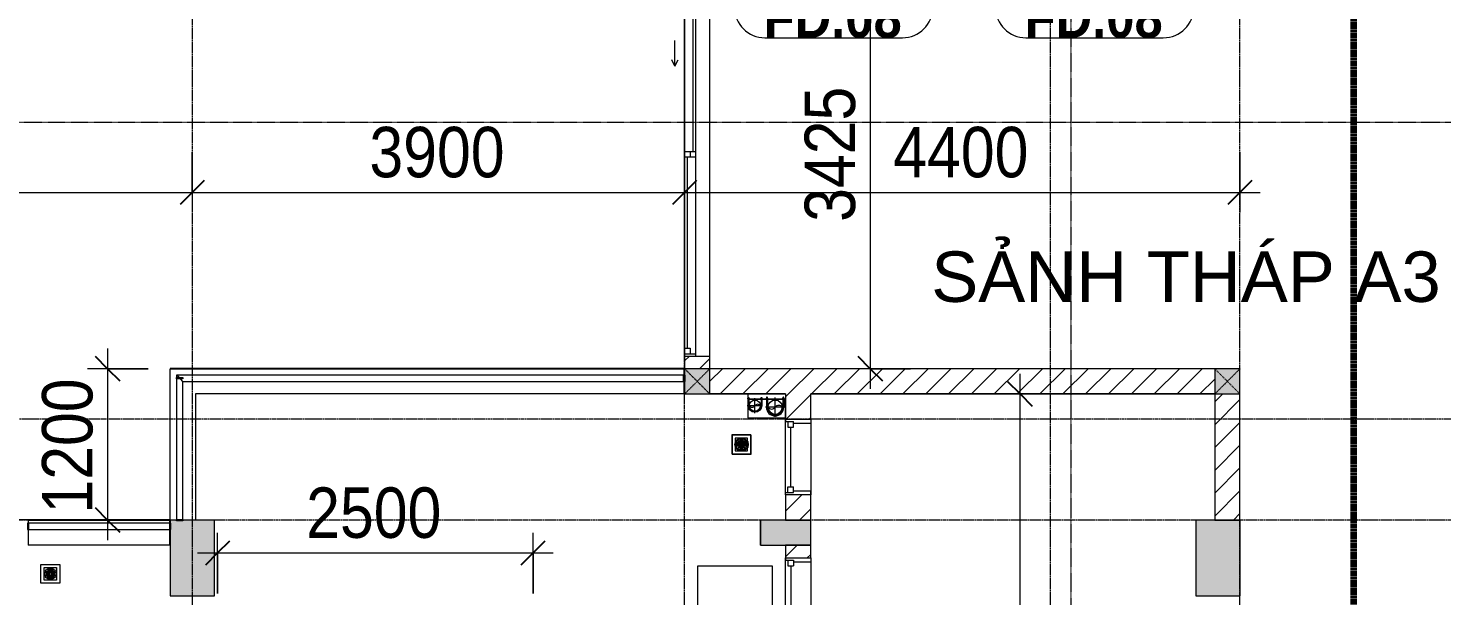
# Model space of a CAD drawing. Header units: millimetres. Extents: x 1591 to 239055, y -15958 to 83255.
# Drawn here: x 202732 to 213931, y 43937 to 48437 of the extents above; entities that cross this region are included whole.
import ezdxf

# ---------------------------------------------------------------- set-up
doc = ezdxf.new("R2010")
doc.units = ezdxf.units.MM
for name, pattern in [('1 NÉT CALL OUT', [6, 3, -3]), ('Dash', [6, 3, -3]), ('Dash Dot 3_16_', [7.9375, 4.7625, -1.5875, 0, -1.5875]), ('Grid Line', [22.225, 12.7, -3.175, 3.175, -3.175]), ('IMPORT-CENTER _2_', [40.64, 25.4, -5.08, 5.08, -5.08])]:
    doc.linetypes.add(name, pattern=pattern)
for name, color, linetype, lineweight in [('0-1', 250, 'Continuous', 5), ('A-ANNO-DIMS', 211, 'Continuous', 9), ('A-ANNO-DIMS-160', 211, 'Continuous', 9), ('A-AREA-IDEN', 2, 'Continuous', 9), ('A-DETL-3', 90, '1 NÉT CALL OUT', 100), ('A-DOOR-IDEN', 31, 'Continuous', 9), ('A-FLOR-1', 7, 'Continuous', 9), ('A-FLOR-2', 9, 'Continuous', 9), ('A-FLOR-HRAL', 11, 'Continuous', 9), ('A-FLOR-HRAL-1', 254, 'Continuous', 9), ('A-FLOR-HRAL-2', 9, 'Continuous', 9), ('A-GLAZ', 151, 'Continuous', 9), ('A-WALL', 113, 'Continuous', 9), ('A-WALL-2', 9, 'Continuous', 9), ('A-WALL-3', 113, 'Continuous', 18), ('A-WALL-PATT-2', 111, 'Continuous', 9), ('G-ANNO-SYMB-1', 111, 'Dash Dot 3_16_', 18), ('G-IMPT', 8, 'Continuous', 9), ('G-IMPT-1', 254, 'Continuous', 9), ('G-IMPT-2', 8, 'IMPORT-CENTER _2_', 9), ('I-FURN-1', 254, 'Continuous', 9), ('M-EQPM', 50, 'Continuous', 9), ('M-EQPM-1', 254, 'Continuous', 9), ('S-COLS', 52, 'Continuous', 9), ('S-COLS-1', 52, 'Continuous', 5), ('S-COLS-2', 250, 'Continuous', 18), ('S-COLS-5', 52, 'Continuous', 18), ('S-COLS-HDLN', 52, 'Dash', 9), ('S-GRID-1', 1, 'Grid Line', 9)]:
    doc.layers.add(name, color=color, linetype=linetype, lineweight=lineweight)
doc.styles.add('Arial_13', font='arial_0.ttf', dxfattribs={"height": 400})
doc.styles.add('Arial_B_5', font='arialbd_0.ttf', dxfattribs={"width": 0.9, "height": 320})
doc.styles.add('UTM Avo', font='UTM Avo.ttf', dxfattribs={"width": 0.9, "height": 400})
doc.dimstyles.new('1_Dim_chi_tiet_2_5', dxfattribs={"dimscale": 304.8, "dimtxt": 399.720379, "dimasz": 0.629921, "dimexe": 0.524934, "dimexo": 0.0625, "dimgap": 0.052493, "dimtad": 1, "dimdec": 0, "dimrnd": 5, "dimzin": 0, "dimdsep": 46, "dimtxsty": 'UTM Avo', "dimblk1": 'OBLIQUE', "dimblk2": 'OBLIQUE', "dimsah": 1, "dimcen": 0.09, "dimdle": 0.524934, "dimazin": 0, "dimtfac": 1, "dimtdec": 4, "dimtix": 1, "dimtmove": 0, "dimatfit": 3, "dimfxl": 1.049869, "dimfxlon": 1, "dimtvp": 1, "dimtolj": 1, "dimtzin": 0, "dimarcsym": 2})
doc.dimstyles.new('1_Dim_chi_tiet_2_5_1', dxfattribs={"dimscale": 304.8, "dimtxt": 399.720379, "dimasz": 0.629921, "dimexe": 0.524934, "dimexo": 0.0625, "dimgap": 0.052493, "dimtad": 1, "dimdec": 0, "dimrnd": 5, "dimzin": 0, "dimdsep": 46, "dimtxsty": 'UTM Avo', "dimblk1": 'OBLIQUE', "dimblk2": 'OBLIQUE', "dimsah": 1, "dimcen": 0.09, "dimdle": 0.524934, "dimazin": 0, "dimtfac": 1, "dimtdec": 4, "dimtix": 1, "dimtmove": 0, "dimatfit": 3, "dimfxl": 1.049869, "dimfxlon": 1, "dimtvp": 1, "dimtolj": 1, "dimtzin": 0, "dimarcsym": 2})
pattern_1 = [(45, (95879.7, 0), (-90.50967, 90.50967), [])]

# ---------------------------------------------------------------- blocks, each defined once
blk = doc.blocks.new('NCV_TKTC_KET CAU_rvt-1-TKCS_MB TẦNG 6-8')
at = {"layer": 'S-COLS-1'}
for points in [[(108328, 43937), (108328, 44537), (108078, 44537), (108078, 44532), (108028, 44532), (108028, 44537), (107978, 44537), (107978, 44512), (107982, 44512), (107982, 44462), (107978, 44462), (107978, 43937), (108078, 43937)], [(113053, 44337), (113053, 44537), (112653, 44537), (112653, 44337)], [(116453, 43937), (116453, 44537), (116103, 44537), (116103, 43937)]]:
    blk.add_hatch(color=256, dxfattribs=at).paths.add_polyline_path(points)
at = {"layer": 'A-FLOR-1'}
blk.add_line((107978, 44537), (107972, 44537), dxfattribs=at)
at = {"layer": 'S-COLS-2'}
for p, q in [((108028, 44537), (107978, 44537)), ((107978, 44537), (107978, 44512)), ((107978, 44462), (107978, 43937)), ((108328, 44537), (108078, 44537)), ((108328, 43937), (108328, 44537)), ((112653, 44537), (112653, 44337)), ((113053, 44537), (112653, 44537)), ((113053, 44337), (113053, 44537)), ((116453, 44537), (116103, 44537)), ((116103, 44537), (116103, 43937)), ((116453, 43937), (116453, 44537)), ((112653, 44337), (113053, 44337)), ((107978, 43937), (108328, 43937)), ((116103, 43937), (116453, 43937))]:
    blk.add_line(p, q, dxfattribs=at)
blk = doc.blocks.new('MAY GIAT - MAY GIAT_dwg-348053-TKCS_MB TẦNG 6-8')
at = {"layer": 'G-IMPT-1', "flags": 128}
blk.add_lwpolyline([(5, 597), (5, 2), (605, 2), (605, 597)], close=True, dxfattribs=at)
blk = doc.blocks.new('MAY GIAT - MAY GIAT-348233-TKCS_MB TẦNG 6-8')
at = {"layer": 'I-FURN-1'}
for p, q in [((5, 597), (5, 2)), ((605, 597), (5, 597)), ((605, 2), (605, 597)), ((5, 2), (605, 2))]:
    blk.add_line(p, q, dxfattribs=at)
blk.add_blockref('MAY GIAT - MAY GIAT_dwg-348053-TKCS_MB TẦNG 6-8', (0, 0))
blk = doc.blocks.new('THU NUOC - THU NUOC-461820-TKCS_MB TẦNG 6-8')
at = {"layer": 'M-EQPM-1'}
for p, q in [((-66, 71), (-66, -79)), ((84, 71), (-66, 71)), ((59, 46), (-41, 46)), ((-41, 46), (-41, -54)), ((-23, 11), (41, 11)), ((41, 5), (-23, 5)), ((-11, 23), (28, 23)), ((28, 17), (-11, 17)), ((-1, 36), (19, 36)), ((19, 30), (-1, 30)), ((59, -54), (59, 46)), ((84, -79), (84, 71)), ((-66, -79), (84, -79)), ((-41, -54), (59, -54)), ((-23, -1), (1, -1)), ((1, -7), (-23, -7)), ((-23, -14), (41, -14)), ((41, -20), (-23, -20)), ((-11, -26), (28, -26)), ((28, -32), (-11, -32)), ((-1, -38), (19, -38)), ((19, -44), (-1, -44)), ((1, -1), (1, -7)), ((17, -1), (41, -1)), ((17, -7), (17, -1)), ((41, -7), (17, -7))]:
    blk.add_line(p, q, dxfattribs=at)
for centre, radius, start, end in [((9, -4), 45, 0, 180), ((9, -4), 45, 0, 180), ((-23, 8), 3, 90, 270), ((-11, 20), 3, 90, 270), ((-1, 33), 3, 90, 270), ((19, 33), 3, 270, 90), ((28, 20), 3, 270, 90), ((41, 8), 3, 270, 90), ((9, -4), 45, 180, 360), ((9, -4), 45, 180, 360), ((-23, -4), 3, 90, 270), ((-23, -17), 3, 90, 270), ((-11, -29), 3, 90, 270), ((-1, -41), 3, 90, 270), ((19, -41), 3, 270, 90), ((28, -29), 3, 270, 90), ((41, -4), 3, 270, 90), ((41, -17), 3, 270, 90)]:
    blk.add_arc(centre, radius, start, end, dxfattribs=at)
blk = doc.blocks.new('Railing - 50 x 10mm-901205-TKCS_MB TẦNG 6-8')
at = {"layer": 'A-FLOR-HRAL-2'}
for p, q in [((25, 5), (-25, 5)), ((-25, 5), (-25, -5)), ((25, -5), (25, 5)), ((-25, -5), (25, -5))]:
    blk.add_line(p, q, dxfattribs=at)
blk = doc.blocks.new('Railing - Railing-991342-TKCS_MB TẦNG 6-8')
at = {"layer": 'A-FLOR-HRAL-2'}
for p, q in [((85064, 35251), (83949, 35251)), ((83949, 35201), (85064, 35201))]:
    blk.add_line(p, q, dxfattribs=at)
at = {"rotation": 270}
for p in [(83944, 35226), (85069, 35226)]:
    blk.add_blockref('Railing - 50 x 10mm-901205-TKCS_MB TẦNG 6-8', p, dxfattribs=at)
blk = doc.blocks.new('NCV_TKTC_TANG 6 - 8_rvt-2-TKCS_MB TẦNG 6-8')
at = {"layer": 'A-FLOR-2'}
for p, q in [((112053, 45537), (108178, 45537)), ((108178, 45537), (108178, 44537)), ((112853, 45537), (112253, 45537)), ((116253, 45537), (113053, 45537)), ((112653, 44337), (112653, 44537)), ((107978, 44337), (107972, 44337))]:
    blk.add_line(p, q, dxfattribs=at)
at = {"layer": 'A-WALL-2'}
for p, q in [((106853, 44537), (107972, 44537)), ((106853, 44537), (106853, 44512)), ((106853, 44462), (106853, 44337)), ((107972, 44537), (107972, 44512)), ((107972, 44462), (107972, 44337)), ((107972, 44337), (106853, 44337))]:
    blk.add_line(p, q, dxfattribs=at)
at = {"layer": 'A-FLOR-HRAL-1'}
blk.add_blockref('Railing - Railing-991342-TKCS_MB TẦNG 6-8', (22908, 9261), dxfattribs=at)
at = {"layer": 'I-FURN-1', "rotation": 269.9999999999999}
blk.add_blockref('MAY GIAT - MAY GIAT-348233-TKCS_MB TẦNG 6-8', (112153, 44177), dxfattribs=at)
at = {"layer": 'M-EQPM-1', "rotation": 180}
blk.add_blockref('THU NUOC - THU NUOC-461820-TKCS_MB TẦNG 6-8', (112511, 45133), dxfattribs=at)
blk = doc.blocks.new('G1_SOF - BO TRU - 200x200-3056268-TKCS_MB TẦNG 6-8')
at = {"layer": 'S-COLS'}
blk.add_hatch(color=256, dxfattribs=at).paths.add_polyline_path([(100, -100), (100, 100), (-100, 100), (-100, -100)])
at = {"layer": 'S-COLS-5'}
for p, q in [((100, 100), (-100, 100)), ((-100, 100), (-100, -100)), ((100, -100), (100, 100)), ((-100, -100), (100, -100))]:
    blk.add_line(p, q, dxfattribs=at)
at = {"layer": 'S-COLS-HDLN'}
for p, q in [((100, 100), (-100, -100)), ((-100, 100), (100, -100))]:
    blk.add_line(p, q, dxfattribs=at)
blk = doc.blocks.new('TKTC_XREF_251221_MB TANG 2-7 - TKTC_XREF_260130_MB TANG 2-5_dwg_THU NUOC - THU NUOC-444531-TKCS_MB TẦNG 1-4746810-TKCS_MB TẦNG 6-8')
at = {"layer": 'G-IMPT'}
for p, q in [((-23, 11), (41, 11)), ((41, 5), (-23, 5)), ((-11, 23), (28, 23)), ((28, 17), (-11, 17)), ((-1, 36), (19, 36)), ((19, 30), (-1, 30)), ((-23, -14), (41, -14)), ((41, -20), (-23, -20)), ((-11, -26), (28, -26)), ((28, -32), (-11, -32)), ((-1, -38), (19, -38)), ((19, -44), (-1, -44))]:
    blk.add_line(p, q, dxfattribs=at)
at = {"layer": 'G-IMPT', "flags": 128}
for points in [[(84, -79), (84, 71), (-66, 71), (-66, -79)], [(59, -54), (59, 46), (-41, 46), (-41, -54)]]:
    blk.add_lwpolyline(points, close=True, dxfattribs=at)
for points in [[(-23, -1), (1, -1), (1, -7), (-23, -7)], [(41, -7), (17, -7), (17, -1), (41, -1)]]:
    blk.add_lwpolyline(points, dxfattribs=at)
at = {"layer": 'G-IMPT'}
for centre, radius, start, end in [((9, -4), 45, 360, 180), ((9, -4), 45, 360, 180), ((-23, 8), 3, 90, 270), ((-11, 20), 3, 90, 270), ((-1, 33), 3, 90, 270), ((19, 33), 3, 270, 90), ((28, 20), 3, 270, 90), ((41, 8), 3, 270, 90), ((9, -4), 45, 180, 360), ((9, -4), 45, 180, 360), ((-23, -4), 3, 90, 270), ((-23, -17), 3, 90, 270), ((-11, -29), 3, 90, 270), ((-1, -41), 3, 90, 270), ((19, -41), 3, 270, 90), ((28, -29), 3, 270, 90), ((41, -4), 3, 270, 90), ((41, -17), 3, 270, 90)]:
    blk.add_arc(centre, radius, start, end, dxfattribs=at)
blk = doc.blocks.new('TKTC_XREF_251221_MB TANG 2-7 - TKTC_XREF_260130_MB TANG 2-5_dwg_FD-4746809-TKCS_MB TẦNG 6-8')
at = {"layer": 'G-IMPT', "flags": 128}
blk.add_lwpolyline([(-75, -75), (75, -75), (75, 75), (-75, 75)], close=True, dxfattribs=at)
at = {"layer": 'G-IMPT'}
blk.add_circle((0, 0), 53.3, dxfattribs=at)
at = {"layer": 'M-EQPM'}
for p, q in [((53, 0), (-53, 0)), ((-38, 38), (38, -38)), ((38, 38), (-38, -38)), ((0, 53), (0, -53))]:
    blk.add_line(p, q, dxfattribs=at)
blk = doc.blocks.new('TKTC_XREF_251221_MB TANG 2-7 - TKTC_XREF_260130_MB TANG 2-5_dwg_$cc-4746808-TKCS_MB TẦNG 6-8')
at = {"layer": 'G-IMPT-2'}
for p, q in [((-0.673, 0), (0.673, 0)), ((0, -0.673), (0, 0.673))]:
    blk.add_line(p, q, dxfattribs=at)
at = {"layer": 'M-EQPM'}
blk.add_circle((0, 0), 0.5, dxfattribs=at)
for centre, radius, start, end in [((0, 0), 0.5, 90, 270), ((0.188, 0.25), 0.313, 126.8699, 233.1301), ((-0.188, -0.25), 0.313, 306.8699, 53.1301)]:
    blk.add_arc(centre, radius, start, end, dxfattribs=at)
blk = doc.blocks.new('TKTC_XREF_251221_MB TANG 2-7 - TKTC_XREF_260130_MB TANG 2-5_dwg_CUM U_DN100-4746796-TKCS_MB TẦNG 6-8')
at = {"layer": 'G-IMPT'}
blk.add_hatch(color=256, dxfattribs=at).paths.add_polyline_path([(0, 61), (0, 57), (15, 55), (28, 49), (40, 40), (49, 28), (55, 15), (57, 0), (55, -15), (49, -29), (40, -40), (28, -49), (15, -55), (0, -57), (0, -61), (16, -59), (30, -53), (43, -43), (53, -31), (59, -16), (61, 0), (59, 16), (53, 30), (43, 43), (30, 53), (16, 59)])
for p, q in [((-79, 67), (-79, 63)), ((-77, 67), (-77, 63)), ((-75, 67), (-75, 63)), ((-73, 69), (-73, 61)), ((-67, 68), (-72, 68)), ((-67, 62), (-72, 62)), ((-65, 69), (0, 69)), ((-79, -63), (-79, -67)), ((-77, -63), (-77, -67)), ((-75, -63), (-75, -67)), ((-73, -61), (-73, -69)), ((-67, -62), (-72, -62)), ((-67, -68), (-72, -68)), ((-65, -69), (0, -69))]:
    blk.add_line(p, q, dxfattribs=at)
at = {"layer": 'G-IMPT', "flags": 128}
for points in [[(-73, 68), (-78, 68), (-78, 62), (-73, 62)], [(-72, 59), (-67, 59), (-67, 71), (-72, 71)], [(-67, 71), (-67, 73), (-65, 73), (-65, 57), (-67, 57), (-67, 59)], [(-65, 61), (0, 61), (0, 57)], [(-73, -62), (-78, -62), (-78, -68), (-73, -68)], [(-72, -71), (-67, -71), (-67, -59), (-72, -59)], [(-67, -59), (-67, -57), (-65, -57), (-65, -73), (-67, -73), (-67, -71)], [(-65, -61), (0, -61), (0, -57)]]:
    blk.add_lwpolyline(points, dxfattribs=at)
at = {"layer": 'G-IMPT'}
for centre, radius, start, end in [((-78, 67), 0.96, 90, 180), ((-78, 63), 0.96, 180, 270), ((-71, 69), 1.56, 112.6199, 247.3801), ((-68, 65), 4.8, 143.1301, 216.8699), ((-71, 61), 1.56, 112.6199, 247.3801), ((0, 0), 69, 270, 90), ((0, 0), 61, 270, 90), ((0, 0), 57, 270, 90), ((-78, -63), 0.96, 90, 180), ((-78, -67), 0.96, 180, 270), ((-71, -61), 1.56, 112.6199, 247.3801), ((-68, -65), 4.8, 143.1301, 216.8699), ((-71, -69), 1.56, 112.6199, 247.3801)]:
    blk.add_arc(centre, radius, start, end, dxfattribs=at)
blk = doc.blocks.new('TKTC_XREF_251221_MB TANG 2-7 - TKTC_XREF_260130_MB TANG 2-5_dwg_$cc-4746798-TKCS_MB TẦNG 6-8')
at = {"layer": 'G-IMPT-2'}
for p, q in [((-0.67, 0), (0.67, 0)), ((0, -0.67), (0, 0.67))]:
    blk.add_line(p, q, dxfattribs=at)
at = {"layer": 'M-EQPM'}
blk.add_circle((0, 0), 0.5, dxfattribs=at)
for centre, radius, start, end in [((0, 0), 0.5, 90, 270), ((0.19, 0.25), 0.313, 126.8699, 233.1301), ((-0.19, -0.25), 0.313, 306.8699, 53.1301)]:
    blk.add_arc(centre, radius, start, end, dxfattribs=at)
blk = doc.blocks.new('TKTC_XREF_251221_MB TANG 2-7 - TKTC_XREF_260130_MB TANG 2-5_dwg_CUM U_DN100-4746799-TKCS_MB TẦNG 6-8')
at = {"layer": 'G-IMPT'}
blk.add_hatch(color=256, dxfattribs=at).paths.add_polyline_path([(0, 61), (16, 59), (31, 53), (43, 43), (53, 31), (59, 16), (61, 0), (59, -16), (53, -30), (43, -43), (31, -53), (16, -59), (0, -61), (0, -57), (15, -55), (29, -49), (40, -40), (49, -28), (55, -15), (57, 0), (55, 15), (49, 29), (40, 40), (29, 49), (15, 55), (0, 57)])
for p, q in [((-79, 67), (-79, 63)), ((-77, 67), (-77, 63)), ((-75, 67), (-75, 63)), ((-73, 69), (-73, 61)), ((-67, 68), (-72, 68)), ((-67, 62), (-72, 62)), ((-65, 69), (0, 69)), ((-79, -63), (-79, -67)), ((-77, -63), (-77, -67)), ((-75, -63), (-75, -67)), ((-73, -61), (-73, -69)), ((-67, -62), (-72, -62)), ((-67, -68), (-72, -68)), ((-65, -69), (0, -69))]:
    blk.add_line(p, q, dxfattribs=at)
at = {"layer": 'G-IMPT', "flags": 128}
for points in [[(-73, 68), (-78, 68), (-78, 62), (-73, 62)], [(-72, 59), (-67, 59), (-67, 71), (-72, 71)], [(-67, 71), (-67, 73), (-65, 73), (-65, 57), (-67, 57), (-67, 59)], [(-65, 61), (0, 61), (0, 57)], [(-73, -62), (-78, -62), (-78, -68), (-73, -68)], [(-72, -71), (-67, -71), (-67, -59), (-72, -59)], [(-67, -59), (-67, -57), (-65, -57), (-65, -73), (-67, -73), (-67, -71)], [(-65, -61), (0, -61), (0, -57)]]:
    blk.add_lwpolyline(points, dxfattribs=at)
at = {"layer": 'G-IMPT'}
for centre, radius, start, end in [((-78, 67), 0.96, 90, 180), ((-78, 63), 0.96, 180, 270), ((-71, 69), 1.56, 112.6199, 247.3801), ((-68, 65), 4.8, 143.1301, 216.8699), ((-71, 61), 1.56, 112.6199, 247.3801), ((0, 0), 69, 270, 90), ((0, 0), 61, 270, 90), ((0, 0), 57, 270, 90), ((-78, -63), 0.96, 90, 180), ((-78, -67), 0.96, 180, 270), ((-71, -61), 1.56, 112.6199, 247.3801), ((-68, -65), 4.8, 143.1301, 216.8699), ((-71, -69), 1.56, 112.6199, 247.3801)]:
    blk.add_arc(centre, radius, start, end, dxfattribs=at)
blk = doc.blocks.new('TKTC_XREF_251221_MB TANG 2-7 - TKTC_XREF_251221_MB TANG 2-7-2039446-TKCS_MB TẦNG 6-8')
at = {"layer": 'M-EQPM'}
for p, q in [((78400, 28502), (74325, 28502)), ((78900, 28300), (78900, 28260)), ((79200, 28300), (78900, 28300)), ((78900, 28260), (79199, 28260)), ((78900, 28260), (78900, 28110)), ((79199, 28260), (78900, 28260)), ((79199, 28110), (79199, 28260)), ((78900, 28110), (79199, 28110)), ((74325, 27302), (69600, 27302))]:
    blk.add_line(p, q, dxfattribs=at)
for name, p, xscale, yscale, zscale, rotation in [('TKTC_XREF_251221_MB TANG 2-7 - TKTC_XREF_260130_MB TANG 2-5_dwg_$cc-4746798-TKCS_MB TẦNG 6-8', (78957, 28207), 90.00000000005123, 90.00000000005123, 90.00000000005123, 89.99999999878479), ('TKTC_XREF_251221_MB TANG 2-7 - TKTC_XREF_260130_MB TANG 2-5_dwg_$cc-4746808-TKCS_MB TẦNG 6-8', (79118, 28195), 113.7150000000071, 113.7150000000071, 113.7150000000071, 89.80198045694691), ('TKTC_XREF_251221_MB TANG 2-7 - TKTC_XREF_260130_MB TANG 2-5_dwg_CUM U_DN100-4746796-TKCS_MB TẦNG 6-8', (79117, 28195), 0.9975000000000006, 0.9975000000000006, 0.9975000000000006, 269.803963131495)]:
    blk.add_blockref(name, p, dxfattribs=dict(xscale=xscale, yscale=yscale, zscale=zscale, rotation=rotation))
at = {"extrusion": (0, 0, -1), "xscale": 0.7894736842105227, "yscale": 0.7894736842105227, "zscale": -0.7894736842105227, "rotation": 269.9999999996207}
blk.add_blockref('TKTC_XREF_251221_MB TANG 2-7 - TKTC_XREF_260130_MB TANG 2-5_dwg_CUM U_DN100-4746799-TKCS_MB TẦNG 6-8', (-78957, 28209), dxfattribs=at)
at = {"rotation": 180}
blk.add_blockref('TKTC_XREF_251221_MB TANG 2-7 - TKTC_XREF_260130_MB TANG 2-5_dwg_FD-4746809-TKCS_MB TẦNG 6-8', (78851, 27899), dxfattribs=at)
at = {"extrusion": (0, 0, -1), "zscale": -1}
blk.add_blockref('TKTC_XREF_251221_MB TANG 2-7 - TKTC_XREF_260130_MB TANG 2-5_dwg_THU NUOC - THU NUOC-444531-TKCS_MB TẦNG 1-4746810-TKCS_MB TẦNG 6-8', (-73384, 26878), dxfattribs=at)
blk = doc.blocks.new('1_FAMILY RVT - W01-WxH 1400x3200xmm-489780-TKCS_MB TẦNG 6-8')
at = {"layer": 'A-GLAZ'}
for p, q in [((698.4, 172.39), (749.2, 197.79)), ((698.4, 172.39), (749.2, 146.99)), ((698.4, 172.39), (901.6, 172.39)), ((-1600, 96.19), (-1600, -103.81)), ((1600, 96.19), (-1600, 96.19)), ((-1600, 96.19), (-1536.5, 96.19)), ((-1600, 7.29), (-1580.95, 7.29)), ((-1580.95, 96.19), (-1580.95, 7.29)), ((-1536.5, 51.74), (-1580.95, 51.74)), ((-1580.95, 7.29), (-22.225, 7.29)), ((-1536.5, 96.19), (-22.225, 96.19)), ((-1536.5, 96.19), (-1536.5, 51.74)), ((-1536.5, 73.965), (-22.225, 73.965)), ((-22.225, 7.29), (-22.225, 96.19)), ((-22.225, 96.19), (22.225, 96.19)), ((22.225, 51.74), (-22.225, 51.74)), ((-22.225, 7.29), (22.225, 7.29)), ((22.225, 96.19), (1580.95, 96.19)), ((22.225, 96.19), (22.225, 7.29)), ((22.225, 29.515), (1536.5, 29.515)), ((22.225, 7.29), (1536.5, 7.29)), ((1536.5, 51.74), (1536.5, 7.29)), ((1580.95, 51.74), (1536.5, 51.74)), ((1536.5, 7.29), (1600, 7.29)), ((1580.95, 96.19), (1600, 96.19)), ((1580.95, 96.19), (1580.95, 7.29)), ((1600, -103.81), (1600, 96.19)), ((-1600, -103.81), (1600, -103.81))]:
    blk.add_line(p, q, dxfattribs=at)
blk = doc.blocks.new('Railing - 50 x 10mm-1251311-TKCS_MB TẦNG 6-8')
at = {"layer": 'A-FLOR-HRAL'}
for p, q in [((25, 5), (-25, 5)), ((-25, 5), (-25, -5)), ((25, -5), (25, 5)), ((-25, -5), (25, -5))]:
    blk.add_line(p, q, dxfattribs=at)
blk = doc.blocks.new('Railing - Railing-3827951-TKCS_MB TẦNG 6-8')
at = {"layer": 'A-FLOR-HRAL'}
for p, q in [((108048, 45667), (108028, 45687)), ((108028, 45687), (108028, 45667)), ((112043, 45687), (108028, 45687)), ((108028, 45657), (108028, 44542)), ((108078, 45637), (108058, 45657)), ((108078, 44542), (108078, 45637)), ((108078, 45637), (112043, 45637))]:
    blk.add_line(p, q, dxfattribs=at)
at = {"extrusion": (0, 0, -1), "zscale": -1}
for p, rotation in [((-108053, 45662), 180), ((-112048, 45662), 270), ((-108053, 44537), 180)]:
    blk.add_blockref('Railing - 50 x 10mm-1251311-TKCS_MB TẦNG 6-8', p, dxfattribs=dict(at, rotation=rotation))
blk = doc.blocks.new('M_Fixed - 600 x 1400mm-2135871-TKCS_MB TẦNG 6-8')
at = {"layer": 'A-GLAZ'}
for p, q in [((-300, 87), (-268, 87)), ((-268, -50), (-268, 87)), ((268, -50), (268, 87)), ((300, 87), (268, 87)), ((-281, -113), (-281, -50)), ((-281, -50), (-237, -50)), ((-281, -94), (-237, -94)), ((-237, -94), (-237, -50)), ((-237, -72), (237, -72)), ((237, -50), (281, -50)), ((237, -94), (237, -50)), ((281, -94), (237, -94)), ((281, -113), (281, -50)), ((-300, -113), (-281, -113)), ((299, -113), (281, -113))]:
    blk.add_line(p, q, dxfattribs=at)
blk = doc.blocks.new('M_Fixed - 600 x 1400mm-2135864-TKCS_MB TẦNG 6-8')
at = {"layer": 'A-GLAZ'}
for p, q in [((-300, 113), (-281, 113)), ((-281, 113), (-281, 50)), ((281, 113), (281, 50)), ((299, 113), (281, 113)), ((-281, 94), (-237, 94)), ((-281, 50), (-237, 50)), ((-268, 50), (-268, -87)), ((-237, 94), (-237, 50)), ((-237, 72), (237, 72)), ((237, 94), (237, 50)), ((281, 94), (237, 94)), ((237, 50), (281, 50)), ((268, 50), (268, -87)), ((-300, -87), (-268, -87)), ((300, -87), (268, -87))]:
    blk.add_line(p, q, dxfattribs=at)
blk = doc.blocks.new('DIMBLOCK48-TKCS_MB TẦNG 6-8')
at = {"layer": 'A-ANNO-DIMS-160'}
for p, q in [((195832, 47455), (195832, 46975)), ((195832, 47135), (195832, 47455)), ((204032, 47455), (204032, 46975)), ((204032, 47135), (204032, 47455)), ((195832, 47135), (204032, 47135))]:
    blk.add_line(p, q, dxfattribs=at)
at = {"layer": 'A-ANNO-DIMS-160', "lineweight": 25}
for p, q in [((195832, 47135), (195928, 47231)), ((204032, 47135), (204128, 47231)), ((195832, 47135), (195736, 47039)), ((204032, 47135), (203936, 47039))]:
    blk.add_line(p, q, dxfattribs=at)
at = {"layer": 'A-ANNO-DIMS-160', "color": 0, "insert": (199384, 47655), "char_height": 400, "width": 1314.64, "attachment_point": 1, "line_spacing_factor": 1.110334, "style": 'UTM Avo'}
blk.add_mtext('8200', dxfattribs=at)
blk = doc.blocks.new('_Oblique')
at = {"color": 0, "linetype": 'ByBlock', "lineweight": -2}
blk.add_line((-0.5, -0.5), (0.5, 0.5), dxfattribs=at)
blk = doc.blocks.new('DIMBLOCK49-TKCS_MB TẦNG 6-8')
at = {"layer": 'A-ANNO-DIMS-160'}
for p, q in [((204032, 47455), (204032, 46975)), ((204032, 47135), (204032, 47455)), ((207932, 47455), (207932, 46975)), ((207932, 47135), (207932, 47455)), ((204032, 47135), (207932, 47135))]:
    blk.add_line(p, q, dxfattribs=at)
at = {"layer": 'A-ANNO-DIMS-160', "lineweight": 25}
for p, q in [((204032, 47135), (204128, 47231)), ((207932, 47135), (208028, 47231)), ((204032, 47135), (203936, 47039)), ((207932, 47135), (207836, 47039))]:
    blk.add_line(p, q, dxfattribs=at)
at = {"layer": 'A-ANNO-DIMS-160', "color": 0, "insert": (205435, 47655), "char_height": 400, "width": 1314.64, "attachment_point": 1, "line_spacing_factor": 1.110334, "style": 'UTM Avo'}
blk.add_mtext('3900', dxfattribs=at)
blk = doc.blocks.new('DIMBLOCK50-TKCS_MB TẦNG 6-8')
at = {"layer": 'A-ANNO-DIMS-160'}
for p, q in [((207932, 47455), (207932, 46975)), ((207932, 47135), (207932, 47455)), ((212332, 47455), (212332, 46975)), ((212332, 47135), (212332, 47455)), ((207932, 47135), (212492, 47135))]:
    blk.add_line(p, q, dxfattribs=at)
at = {"layer": 'A-ANNO-DIMS-160', "lineweight": 25}
for p, q in [((207932, 47135), (208028, 47231)), ((212332, 47135), (212428, 47231)), ((207932, 47135), (207836, 47039)), ((212332, 47135), (212236, 47039))]:
    blk.add_line(p, q, dxfattribs=at)
at = {"layer": 'A-ANNO-DIMS-160', "color": 0, "insert": (209585, 47655), "char_height": 400, "width": 1314.64, "attachment_point": 1, "line_spacing_factor": 1.110334, "style": 'UTM Avo'}
blk.add_mtext('4400', dxfattribs=at)
blk = doc.blocks.new('DIMBLOCK77-TKCS_MB TẦNG 6-8')
at = {"layer": 'A-ANNO-DIMS-160'}
for p, q in [((209403, 49322), (209403, 45577)), ((209723, 49162), (209243, 49162)), ((209403, 49162), (209723, 49162)), ((209723, 45737), (209243, 45737)), ((209403, 45737), (209723, 45737))]:
    blk.add_line(p, q, dxfattribs=at)
at = {"layer": 'A-ANNO-DIMS-160', "lineweight": 25}
for p, q in [((209403, 49162), (209307, 49258)), ((209403, 49162), (209499, 49066)), ((209403, 45737), (209307, 45833)), ((209403, 45737), (209499, 45641))]:
    blk.add_line(p, q, dxfattribs=at)
at = {"layer": 'A-ANNO-DIMS-160', "color": 0, "insert": (208883, 46902), "char_height": 400, "width": 1314.64, "attachment_point": 1, "rotation": 90, "line_spacing_factor": 1.110334, "style": 'UTM Avo'}
blk.add_mtext('3425', dxfattribs=at)
blk = doc.blocks.new('DIMBLOCK156-TKCS_MB TẦNG 6-8')
at = {"layer": 'A-ANNO-DIMS-160'}
for p, q in [((210590, 35577), (210590, 45697)), ((210270, 45537), (210750, 45537)), ((210590, 45537), (210270, 45537)), ((210270, 35737), (210750, 35737)), ((210590, 35737), (210270, 35737))]:
    blk.add_line(p, q, dxfattribs=at)
at = {"layer": 'A-ANNO-DIMS-160', "lineweight": 25}
for p, q in [((210590, 45537), (210494, 45633)), ((210590, 45537), (210686, 45441)), ((210590, 35737), (210494, 35833)), ((210590, 35737), (210686, 35641))]:
    blk.add_line(p, q, dxfattribs=at)
at = {"layer": 'A-ANNO-DIMS-160', "color": 0, "insert": (210070, 40090), "char_height": 400, "width": 1314.64, "attachment_point": 1, "rotation": 90, "line_spacing_factor": 1.110334, "style": 'UTM Avo'}
blk.add_mtext('9800', dxfattribs=at)
blk = doc.blocks.new('DIMBLOCK186-TKCS_MB TẦNG 6-8')
at = {"layer": 'A-ANNO-DIMS-160'}
for p, q in [((204232, 43956), (204232, 44436)), ((206732, 43956), (206732, 44436)), ((204072, 44276), (206892, 44276)), ((204232, 44276), (204232, 43956)), ((206732, 44276), (206732, 43956))]:
    blk.add_line(p, q, dxfattribs=at)
at = {"layer": 'A-ANNO-DIMS-160', "lineweight": 25}
for p, q in [((204232, 44276), (204328, 44372)), ((206732, 44276), (206828, 44372)), ((204232, 44276), (204136, 44180)), ((206732, 44276), (206636, 44180))]:
    blk.add_line(p, q, dxfattribs=at)
at = {"layer": 'A-ANNO-DIMS-160', "color": 0, "insert": (204934, 44796), "char_height": 400, "width": 1314.64, "attachment_point": 1, "line_spacing_factor": 1.110334, "style": 'UTM Avo'}
blk.add_mtext('2500', dxfattribs=at)
blk = doc.blocks.new('STN_Door Tag - STN_Door Tag-1788670-TKCS_MB TẦNG 6-8')
at = {"layer": 'A-DOOR-IDEN'}
for p, q in [((-3.37, 1.495), (3.431, 1.495)), ((-3.37, -1.524), (3.431, -1.524))]:
    blk.add_line(p, q, dxfattribs=at)
for centre, start, end in [((-3.37, -0.015), 90, 270), ((3.431, -0.015), 270, 90)]:
    blk.add_arc(centre, 1.509, start, end, dxfattribs=at)
blk = doc.blocks.new('DIMBLOCK304-TKCS_MB TẦNG 6-8')
at = {"layer": 'A-ANNO-DIMS-160', "lineweight": 25}
for p, q in [((203361, 45737), (203265, 45833)), ((203361, 45737), (203457, 45641)), ((203361, 44537), (203265, 44633)), ((203361, 44537), (203457, 44441))]:
    blk.add_line(p, q, dxfattribs=at)
at = {"layer": 'A-ANNO-DIMS-160'}
for p, q in [((203361, 45897), (203361, 44377)), ((203681, 45737), (203201, 45737)), ((203361, 45737), (203681, 45737)), ((203681, 44537), (203201, 44537)), ((203361, 44537), (203681, 44537))]:
    blk.add_line(p, q, dxfattribs=at)
at = {"layer": 'A-ANNO-DIMS-160', "color": 0, "insert": (202841, 44589), "char_height": 400, "width": 1314.64, "attachment_point": 1, "rotation": 90, "line_spacing_factor": 1.110334, "style": 'UTM Avo'}
blk.add_mtext('1200', dxfattribs=at)

msp = doc.modelspace()

# ---------------------------------------------------------------- hatches: boundary and pattern name
at = {"layer": 'A-WALL-PATT-2'}
h = msp.add_hatch(dxfattribs=at)
h.set_pattern_fill('FP_1', color=256, style=0, pattern_type=2)
h.set_pattern_definition(pattern_1)
h.paths.add_polyline_path([(207932.3, 45737.4), (208132.3, 45737.4), (208132.3, 45837.4), (207932.3, 45837.4)])
h.paths.add_polyline_path([(208132.3, 49037.4), (208132.3, 49161.9), (207932.3, 49161.9), (207932.3, 49037.4)])
h = msp.add_hatch(dxfattribs=at)
h.set_pattern_fill('FP_1', color=256, style=0, pattern_type=2)
h.set_pattern_definition(pattern_1)
h.paths.add_polyline_path([(211638.4, 45537.4), (212132.3, 45537.4), (212132.3, 45737.4), (207927.3, 45736.9), (207927.3, 45687), (207932.3, 45687), (207932.3, 45637), (207927.3, 45637), (207927.3, 45537.4), (207932.3, 45537.4), (207932.3, 45736.9), (208132.3, 45736.9), (208132.3, 45537.4), (210026.3, 45537.4)])
h = msp.add_hatch(dxfattribs=at)
h.set_pattern_fill('FP_1', color=256, style=0, pattern_type=2)
h.set_pattern_definition(pattern_1)
h.paths.add_polyline_path([(212132.3, 44537), (212332.3, 44537), (212332.3, 45536.9), (212132.3, 45536.9), (212132.3, 44783.8)])
h.paths.add_polyline_path([(212332.3, 45736.9), (212332.3, 45737.4), (212331.8, 45736.9)])
h = msp.add_hatch(dxfattribs=at)
h.set_pattern_fill('FP_1', color=256, style=0, pattern_type=2)
h.set_pattern_definition(pattern_1)
h.paths.add_polyline_path([(208932.3, 44536.9), (208932.3, 44736.9), (208732.3, 44736.9), (208732.3, 44536.9)])
h.paths.add_polyline_path([(208932.3, 45336.9), (208932.3, 45537.4), (208732.3, 45537.4), (208732.3, 45336.9), (208817.3, 45336.9)])
h = msp.add_hatch(dxfattribs=at)
h.set_pattern_fill('FP_1', color=256, style=0, pattern_type=2)
h.set_pattern_definition(pattern_1)
h.paths.add_polyline_path([(208932.3, 43536.9), (208932.3, 43636.9), (208732.3, 43636.9), (208732.3, 43536.9)])
h.paths.add_polyline_path([(208732.3, 44236.9), (208932.3, 44236.9), (208932.3, 44336.9), (208732.3, 44336.9)])

# ---------------------------------------------------------------- linework, layer by layer
at = {"layer": 'A-DETL-3'}
msp.add_line((213232.3, 52256.9), (213232.3, 36340.3), dxfattribs=at)
at = {"layer": 'A-WALL'}
for p, q in [((203857.3, 45737), (207927.3, 45737)), ((203857.3, 44536.9), (203857.3, 45737)), ((208732.3, 44736.9), (208732.3, 45336.9)), ((208932.3, 45336.9), (208932.3, 44736.9)), ((208732.3, 43636.9), (208732.3, 44236.9)), ((208932.3, 44236.9), (208932.3, 43636.9))]:
    msp.add_line(p, q, dxfattribs=at)
at = {"layer": 'A-WALL-3'}
for p, q in [((207932.3, 45837.4), (207932.3, 45737.4)), ((208132.3, 45737.4), (208132.3, 45837.4)), ((207932.3, 45737.4), (207927.3, 45737.4)), ((207927.3, 45737.4), (207927.3, 45687)), ((212332.3, 45737.4), (208132.3, 45737.4)), ((207927.3, 45637), (207927.3, 45537.4)), ((207927.3, 45537.4), (207932.3, 45537.4)), ((208132.3, 45537.4), (208732.3, 45537.4)), ((208732.3, 45537.4), (208732.3, 45336.9)), ((208932.3, 45537.4), (212132.3, 45537.4)), ((208932.3, 45336.9), (208932.3, 45537.4)), ((212132.3, 45536.9), (212132.3, 44537)), ((212332.3, 44537), (212332.3, 45536.9)), ((208732.3, 45336.9), (208932.3, 45336.9)), ((208932.3, 44736.9), (208732.3, 44736.9)), ((208732.3, 44736.9), (208732.3, 44536.9)), ((208932.3, 44536.9), (208932.3, 44736.9)), ((208732.3, 44536.9), (208932.3, 44536.9)), ((212132.3, 44537), (212332.3, 44537)), ((208932.3, 44336.9), (208732.3, 44336.9)), ((208732.3, 44336.9), (208732.3, 44236.9)), ((208732.3, 44236.9), (208932.3, 44236.9)), ((208932.3, 44236.9), (208932.3, 44336.9))]:
    msp.add_line(p, q, dxfattribs=at)
at = {"layer": 'G-ANNO-SYMB-1'}
for p, q in [((210992.3, 82873.6), (210992.3, 13592.5)), ((124639, 47691.5), (229692.1, 47691.5))]:
    msp.add_line(p, q, dxfattribs=at)
at = {"layer": 'S-GRID-1'}
for p, q in [((204032.3, 19149.4), (204032.3, 77012.5)), ((207932.3, 19149.4), (207932.3, 77012.5)), ((210832.3, 19149.4), (210832.3, 77012.5)), ((212332.3, 19149.4), (212332.3, 77012.5)), ((221768.6, 45336.9), (132338.5, 45336.9)), ((223800.6, 44536.9), (130306.5, 44536.9))]:
    msp.add_line(p, q, dxfattribs=at)

# ---------------------------------------------------------------- block references
at = {"layer": '0-1'}
for name in ['NCV_TKTC_KET CAU_rvt-1-TKCS_MB TẦNG 6-8', 'NCV_TKTC_TANG 6 - 8_rvt-2-TKCS_MB TẦNG 6-8']:
    msp.add_blockref(name, (95879.7, 0), dxfattribs=at)
at = {"layer": 'A-DOOR-IDEN', "xscale": 159.9999999999999, "yscale": 159.9999999999999, "zscale": 159.9999999999999}
for p in [(209108.2, 48605.3), (211175.9, 48605.3)]:
    msp.add_blockref('STN_Door Tag - STN_Door Tag-1788670-TKCS_MB TẦNG 6-8', p, dxfattribs=at)
at = {"layer": 'A-FLOR-HRAL'}
msp.add_blockref('Railing - Railing-3827951-TKCS_MB TẦNG 6-8', (95879.7, 0), dxfattribs=at)
at = {"layer": 'A-GLAZ'}
for name, p, rotation in [('1_FAMILY RVT - W01-WxH 1400x3200xmm-489780-TKCS_MB TẦNG 6-8', (208028.5, 47437.4), 90), ('M_Fixed - 600 x 1400mm-2135864-TKCS_MB TẦNG 6-8', (208845.3, 45036.9), 90), ('M_Fixed - 600 x 1400mm-2135871-TKCS_MB TẦNG 6-8', (208845.3, 43936.9), 270)]:
    msp.add_blockref(name, p, dxfattribs=dict(at, rotation=rotation))
at = {"layer": 'M-EQPM'}
msp.add_blockref('TKTC_XREF_251221_MB TANG 2-7 - TKTC_XREF_251221_MB TANG 2-7-2039446-TKCS_MB TẦNG 6-8', (129532.3, 17236.9), dxfattribs=at)
at = {"layer": 'S-COLS'}
for p in [(208032.3, 45636.9), (212232.3, 45636.9)]:
    msp.add_blockref('G1_SOF - BO TRU - 200x200-3056268-TKCS_MB TẦNG 6-8', p, dxfattribs=at)

# ---------------------------------------------------------------- texts
at = {"layer": 'A-AREA-IDEN', "insert": (211904.2, 46261.4), "char_height": 400, "width": 4043.2, "attachment_point": 8, "line_spacing_factor": 0.936439, "style": 'Arial_13'}
msp.add_mtext('\\pt8,16,24,32,40,48,56,64,72,80,88,96,104,112,120,128,136,144,152,160,168,176,184,192,200,208,216,224,232,240,248,256;SẢNH THÁP A3', dxfattribs=at)
at = {"layer": 'A-DOOR-IDEN', "char_height": 320, "width": 1124.64, "attachment_point": 5, "line_spacing_factor": 0.936439, "style": 'Arial_B_5'}
for insert in [(209105, 48519.9), (211172.6, 48519.9)]:
    msp.add_mtext('\\pt7.2,14.4,21.6,28.8,36,43.2,50.4,57.6,64.8,72,79.2,86.4,93.6,100.8,108,115.2,122.4,129.6,136.8,144,151.2,158.4,165.6,172.8,180,187.2,194.4,201.6,208.8,216,223.2,230.4;FD.08', dxfattribs=dict(at, insert=insert))

# ---------------------------------------------------------------- dimensions: what is measured, and where the dimension line sits
at = {"layer": 'A-ANNO-DIMS'}
for base, p1, p2, dimstyle, override, picture, middle in [((209402.6617, 45737.3629), (209722.6617, 49161.936), (209722.6617, 45737.3629), '1_Dim_chi_tiet_2_5', {"dimpost": '<>', "dimfxl": 3424.573178}, 'DIMBLOCK77-TKCS_MB TẦNG 6-8', (209179.6696, 47449.6494)), ((203360.6, 44536.9), (203680.6, 45736.9), (203680.6, 44536.9), '1_Dim_chi_tiet_2_5_1', {"dimpost": '<>', "dimfxl": 1200}, 'DIMBLOCK304-TKCS_MB TẦNG 6-8', (203137.6, 45136.9)), ((210589.8, 45537.4), (210269.8, 35737.4), (210269.8, 45537.4), '1_Dim_chi_tiet_2_5', {"dimpost": '<>', "dimfxl": 9800}, 'DIMBLOCK156-TKCS_MB TẦNG 6-8', (210366.8, 40637.4))]:
    dim = msp.add_linear_dim(base=base, p1=p1, p2=p2, angle=90, dimstyle=dimstyle, override=override, dxfattribs=at)
    dim.commit()
    dim.dimension.update_dxf_attribs({"geometry": picture, "text_midpoint": middle})
for base, p1, p2, override, picture, middle in [((204032.3, 47134.9), (195832.3, 47454.9), (204032.3, 47454.9), {"dimpost": '<>', "dimfxl": 8200}, 'DIMBLOCK48-TKCS_MB TẦNG 6-8', (199932.3, 47357.9)), ((207932.3, 47134.9), (204032.3, 47454.9), (207932.3, 47454.9), {"dimpost": '<>', "dimfxl": 3900.071331}, 'DIMBLOCK49-TKCS_MB TẦNG 6-8', (205982.3, 47357.9)), ((212332.3, 47134.9), (207932.3, 47454.9), (212332.3, 47454.9), {"dimpost": '<>', "dimfxl": 4399.928669}, 'DIMBLOCK50-TKCS_MB TẦNG 6-8', (210132.3, 47357.9)), ((206732.3, 44275.9), (204232.3, 43955.9), (206732.3, 43955.9), {"dimpost": '<>', "dimfxl": 2500}, 'DIMBLOCK186-TKCS_MB TẦNG 6-8', (205482.3, 44498.9))]:
    dim = msp.add_linear_dim(base=base, p1=p1, p2=p2, dimstyle='1_Dim_chi_tiet_2_5', override=override, dxfattribs=at)
    dim.commit()
    dim.dimension.update_dxf_attribs({"geometry": picture, "text_midpoint": middle})

doc.saveas('drawing.dxf')
